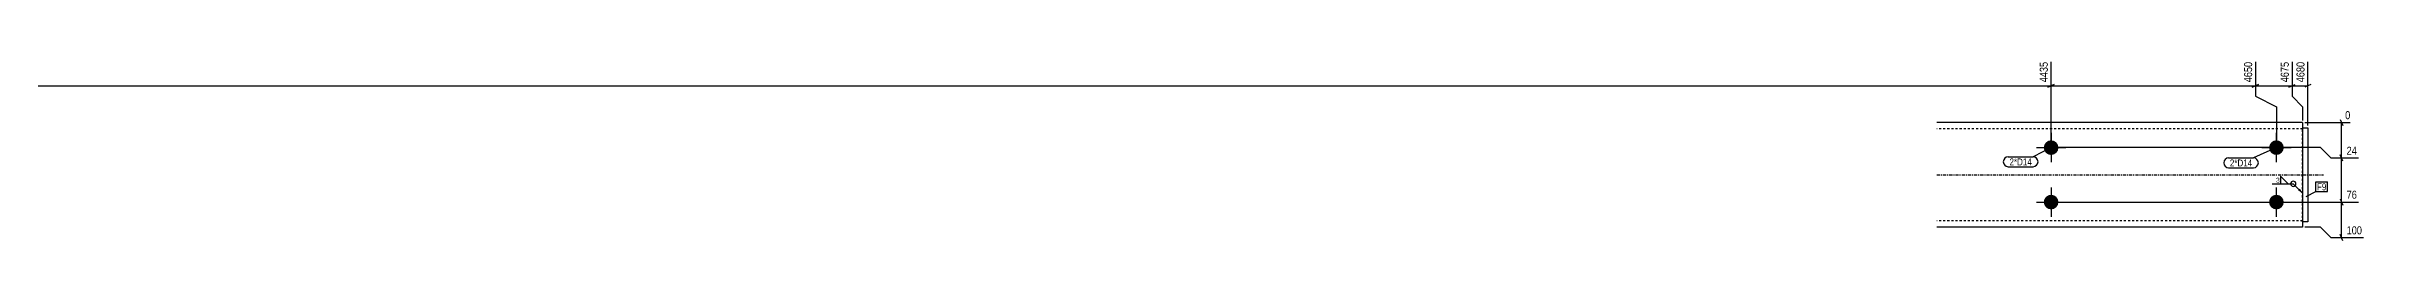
# Model space of a CAD drawing. Header units: millimetres. Extents: x 14 to 23844, y -8 to 641.
# Drawn here: x 21633 to 23844, y 5 to 177 of the extents above; entities that cross this region are included whole.
import ezdxf

# ---------------------------------------------------------------- set-up
doc = ezdxf.new("R2010")
doc.units = ezdxf.units.MM
doc.linetypes.add('DXK_LINE_DOT2', pattern=[3.9198, 1.9599, -1.9599])
doc.linetypes.add('DXK_LINE_DOT3', pattern=[5.9187, 2.979, -0.9799, 0.9799, -0.9799])
for name, color, linetype in [('MÅLSÆTNING', 7, 'Continuous'), ('STÅL', 7, 'Continuous'), ('TEKST', 7, 'Continuous')]:
    doc.layers.add(name, color=color, linetype=linetype)
doc.styles.add('Arial Narrow', font='ARIALN.TTF', dxfattribs={"height": 0.2})

msp = doc.modelspace()

# ---------------------------------------------------------------- hatches: boundary and pattern name
at = {"layer": 'STÅL', "linetype": 'Continuous'}
for points in [[(23546.2, 100.8, -1), (23546.2, 86.8, -1)], [(23761.2, 100.8, -1), (23761.2, 86.8, -1)], [(23546.2, 48.8, -1), (23546.2, 34.8, -1)], [(23761.2, 48.8, -1), (23761.2, 34.8, -1)]]:
    msp.add_hatch(color=96, dxfattribs=at).paths.add_polyline_path(points)
at = {"layer": 'TEKST', "linetype": 'Continuous'}
msp.add_hatch(color=3, dxfattribs=at).paths.add_polyline_path([(23783.6, 54.8), (23786.2, 50.3), (23781.8, 53)])

# ---------------------------------------------------------------- linework, layer by layer
at = {"layer": 'MÅLSÆTNING', "color": 7, "linetype": 'Continuous'}
for p, q in [((23546.2, 95.8), (23546.2, 175.7)), ((23741.2, 175.7), (23741.2, 142.8)), ((23741.2, 175.7), (23741.2, 142.8)), ((23776.2, 175.7), (23776.2, 142.8)), ((23791.2, 114.8), (23791.2, 175.7)), ((21476.2, 152.8), (23546.2, 152.8)), ((23543.2, 151.6), (23549.2, 154)), ((23744.2, 154), (23738.2, 151.6)), ((23738.2, 151.6), (23744.2, 154)), ((23741.2, 142.8), (23761.2, 132.8)), ((23741.2, 142.8), (23761.2, 132.8)), ((23761.2, 132.8), (23761.2, 95.8)), ((23761.2, 132.8), (23761.2, 95.8)), ((23773.2, 151.6), (23779.2, 154)), ((23776.2, 152.8), (23791.2, 152.8)), ((23776.2, 142.8), (23786.2, 132.8)), ((23776.2, 142.8), (23786.2, 132.8)), ((23786.2, 132.8), (23786.2, 119.8)), ((23786.2, 132.8), (23786.2, 119.8)), ((23794.2, 154), (23788.2, 151.6)), ((23788.2, 117.8), (23831.6, 117.8)), ((23822.2, 120.8), (23824.6, 114.8)), ((23803.4, 93.8), (23548.2, 93.8)), ((23803.4, 93.8), (23548.2, 93.8)), ((23813.4, 83.8), (23803.4, 93.8)), ((23813.4, 83.8), (23803.4, 93.8)), ((23839.4, 83.8), (23813.4, 83.8)), ((23824.6, 80.8), (23822.2, 86.8)), ((23823.4, 41.8), (23823.4, 83.8)), ((23822.2, 44.8), (23824.6, 38.8)), ((23822.2, 44.8), (23824.6, 38.8)), ((23548.2, 41.8), (23839.4, 41.8)), ((23548.2, 41.8), (23839.4, 41.8)), ((23823.4, 7.8), (23823.4, 41.8)), ((23803.4, 17.8), (23788.2, 17.8)), ((23813.4, 7.8), (23803.4, 17.8)), ((23844.3, 7.8), (23813.4, 7.8)), ((23824.6, 4.8), (23822.2, 10.8))]:
    msp.add_line(p, q, dxfattribs=at)
at = {"layer": 'STÅL', "color": 2, "linetype": 'Continuous'}
for p, q in [((23786.2, 117.8), (23437.2, 117.8)), ((23786.2, 117.8), (23786.2, 116.9)), ((23786.2, 116.9), (23786.2, 114.3)), ((23786.2, 114.3), (23786.2, 17.8)), ((23786.2, 112.8), (23791.2, 112.8)), ((23791.2, 112.8), (23791.2, 22.8)), ((23791.2, 22.8), (23786.2, 22.8)), ((23786.2, 17.8), (23437.2, 17.8))]:
    msp.add_line(p, q, dxfattribs=at)
at = {"layer": 'STÅL', "color": 7, "linetype": 'DXK_LINE_DOT2'}
for p, q in [((23786.2, 111.8), (23437.2, 111.8)), ((23786.2, 22.8), (23786.2, 112.8)), ((23786.2, 23.8), (23437.2, 23.8))]:
    msp.add_line(p, q, dxfattribs=at)
at = {"layer": 'STÅL', "color": 96, "linetype": 'Continuous'}
for p, q in [((23532.2, 93.8), (23560.2, 93.8)), ((23546.2, 107.8), (23546.2, 79.8)), ((23747.2, 93.8), (23775.2, 93.8)), ((23761.2, 79.8), (23761.2, 107.8)), ((23546.2, 55.8), (23546.2, 27.8)), ((23761.2, 27.8), (23761.2, 55.8)), ((23532.2, 41.8), (23560.2, 41.8)), ((23747.2, 41.8), (23775.2, 41.8))]:
    msp.add_line(p, q, dxfattribs=at)
at = {"layer": 'STÅL', "color": 7, "linetype": 'DXK_LINE_DOT3'}
msp.add_line((23437.2, 67.8), (23806.2, 67.8), dxfattribs=at)
at = {"layer": 'TEKST', "color": 3, "linetype": 'Continuous'}
msp.add_line((23786.2, 50.3), (23777.3, 59.3), dxfattribs=at)
msp.add_arc((23777.3, 59.3), 2.5, 270, 90, dxfattribs=at)

# ---------------------------------------------------------------- next in the draw order: wipeouts: each hides what was drawn before it
at = {"color": 0, "linetype": 'Continuous'}
for points in [[(23544.6, 177.3), (23533.4, 177.3), (23533.4, 154.6), (23544.6, 154.6)], [(23789.6, 177.3), (23778.4, 177.3), (23778.4, 154.6), (23789.6, 154.6)], [(23839.6, 85.4), (23839.6, 96.6), (23826.6, 96.6), (23826.6, 85.4)], [(23839.6, 43.4), (23839.6, 54.6), (23826.6, 54.6), (23826.6, 43.4)], [(23844.5, 9.4), (23844.5, 20.6), (23826.6, 20.6), (23826.6, 9.4)]]:
    msp.add_wipeout(points, dxfattribs=at).dxf.layer = 'MÅLSÆTNING'
at = {"color": 0}
for points in [[(23527.8, 76.8), (23527.8, 83.8), (23506.5, 83.8), (23506.5, 76.8)], [(23738.1, 75.8), (23738.1, 82.8), (23716.8, 82.8), (23716.8, 75.8)], [(23764.2, 59.9), (23764.2, 65.7), (23760.4, 65.7), (23760.4, 59.9)], [(23808.9, 53), (23808.9, 60), (23799.9, 60), (23799.9, 53)]]:
    msp.add_wipeout(points, dxfattribs=at).dxf.layer = 'TEKST'

# ---------------------------------------------------------------- next in the draw order: linework, layer by layer
at = {"layer": 'MÅLSÆTNING', "color": 7, "linetype": 'Continuous'}
for p, q in [((23546.2, 95.8), (23546.2, 175.7)), ((23776.2, 175.7), (23776.2, 142.8)), ((23549.2, 154), (23543.2, 151.6)), ((23546.2, 152.8), (23741.2, 152.8)), ((23741.2, 152.8), (23776.2, 152.8)), ((23773.2, 151.6), (23779.2, 154)), ((23823.4, 83.8), (23823.4, 117.8)), ((23839.4, 83.8), (23813.4, 83.8)), ((23824.6, 80.8), (23822.2, 86.8))]:
    msp.add_line(p, q, dxfattribs=at)
at = {"layer": 'TEKST', "color": 3, "linetype": 'Continuous'}
for p, q in [((23772.4, 59.3), (23765.2, 66.5)), ((23765.2, 66.5), (23765.2, 59.3)), ((23757.3, 59.3), (23777.3, 59.3)), ((23765.2, 59.3), (23772.4, 59.3))]:
    msp.add_line(p, q, dxfattribs=at)
msp.add_arc((23777.3, 59.3), 2.5, 90, 270, dxfattribs=at)

# ---------------------------------------------------------------- next in the draw order: texts
at = {"layer": 'MÅLSÆTNING', "color": 3, "linetype": 'Continuous', "style": 'Arial Narrow'}
for s, p in [('4435', (23543, 156.2)), ('4680', (23788, 156.2))]:
    msp.add_text(s, height=7.64, rotation=90.0002, dxfattribs=at).set_placement(p)
for s, p in [('24', (23828.2, 87)), ('76', (23828.2, 45)), ('100', (23828.2, 11))]:
    msp.add_text(s, height=7.64, dxfattribs=at).set_placement(p)
at = {"layer": 'TEKST', "color": 3, "style": 'Arial Narrow'}
msp.add_text('3', height=4.77, dxfattribs=at).set_placement((23760.8, 60.3))

# ---------------------------------------------------------------- next in the draw order: wipeouts: each hides what was drawn before it
at = {"color": 0}
for points in [[(23527.8, 76.8), (23527.8, 83.8), (23506.5, 83.8), (23506.5, 76.8)], [(23738.1, 75.8), (23738.1, 82.8), (23716.8, 82.8), (23716.8, 75.8)], [(23808.9, 53), (23808.9, 60), (23799.9, 60), (23799.9, 53)]]:
    msp.add_wipeout(points, dxfattribs=at).dxf.layer = 'TEKST'

# ---------------------------------------------------------------- next in the draw order: linework, layer by layer
at = {"layer": 'TEKST', "color": 7, "linetype": 'Continuous'}
for p, q in [((23546.2, 93.8), (23529, 85)), ((23761.2, 93.8), (23739.3, 84)), ((23505.3, 85), (23529, 85)), ((23505.3, 75.6), (23529, 75.6)), ((23715.6, 84), (23739.3, 84)), ((23715.6, 74.6), (23739.3, 74.6)), ((23789.7, 47.2), (23798.7, 51.8)), ((23798.7, 61.2), (23810.1, 61.2)), ((23798.7, 51.8), (23798.7, 61.2)), ((23798.7, 51.8), (23810.1, 51.8)), ((23810.1, 51.8), (23810.1, 61.2))]:
    msp.add_line(p, q, dxfattribs=at)
for centre, start, end in [((23505.3, 80.3), 90, 270), ((23529, 80.3), 270, 90), ((23715.6, 79.3), 90, 270), ((23739.3, 79.3), 270, 90)]:
    msp.add_arc(centre, 4.7, start, end, dxfattribs=at)

# ---------------------------------------------------------------- next in the draw order: texts
at = {"layer": 'TEKST', "color": 3, "style": 'Arial Narrow'}
for s, p in [('2*D14', (23506.5, 76.8)), ('2*D14', (23716.8, 75.8)), ('F9', (23799.9, 53))]:
    msp.add_text(s, height=6.68, dxfattribs=at).set_placement(p)

# ---------------------------------------------------------------- next in the draw order: wipeouts: each hides what was drawn before it
at = {"color": 0, "linetype": 'Continuous'}
for points in [[(23739.6, 177.3), (23728.4, 177.3), (23728.4, 154.6), (23739.6, 154.6)], [(23774.6, 177.3), (23763.4, 177.3), (23763.4, 154.6), (23774.6, 154.6)], [(23833.2, 119.4), (23833.2, 130.6), (23825.2, 130.6), (23825.2, 119.4)]]:
    msp.add_wipeout(points, dxfattribs=at).dxf.layer = 'MÅLSÆTNING'

# ---------------------------------------------------------------- next in the draw order: texts
at = {"layer": 'MÅLSÆTNING', "color": 3, "linetype": 'Continuous', "style": 'Arial Narrow'}
for s, p in [('4650', (23738, 156.2)), ('4675', (23773, 156.2))]:
    msp.add_text(s, height=7.64, rotation=90.0002, dxfattribs=at).set_placement(p)
msp.add_text('0', height=7.64, dxfattribs=at).set_placement((23826.8, 121))

doc.saveas('drawing.dxf')
